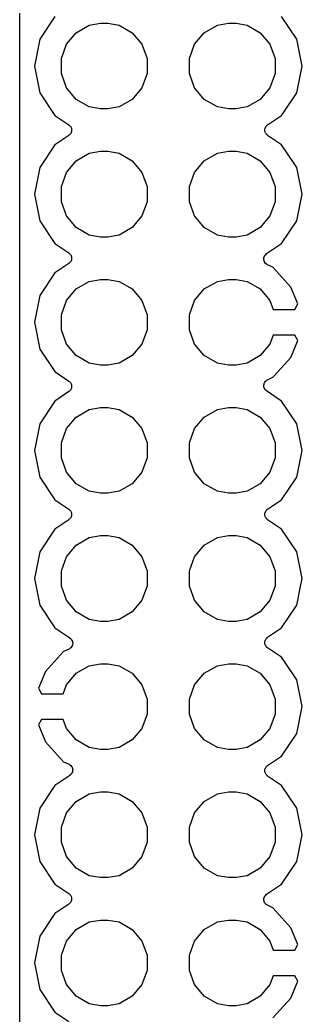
# Model space of a CAD drawing. Extents: x 100.4 to 155.6, y -99.6 to -35.4.
# Drawn here: x 100.56 to 106.16, y -79.97 to -60.24 of the extents above; entities that cross this region are included whole.
import ezdxf

# ---------------------------------------------------------------- set-up
doc = ezdxf.new("R2010")
doc.units = 0
doc.header["$MEASUREMENT"] = 0
doc.layers.add('BLACK', color=7, linetype='CONTINUOUS')

msp = doc.modelspace()

# ---------------------------------------------------------------- linework, layer by layer
at = {"layer": 'BLACK', "linetype": 'CONTINUOUS'}
for p, q in [((100.558, -94.0329), (100.558, -40.9671)), ((101.251, -60.1709), (100.951, -60.6201)), ((106.049, -60.6201), (105.749, -60.1709)), ((101.675, -60.4888), (101.935, -60.3389)), ((101.935, -60.3389), (102.156, -60.3)), ((102.156, -60.3), (102.304, -60.3)), ((102.304, -60.3), (102.525, -60.3389)), ((102.525, -60.3389), (102.785, -60.4888)), ((104.215, -60.4888), (104.475, -60.3389)), ((104.475, -60.3389), (104.696, -60.3)), ((104.696, -60.3), (104.844, -60.3)), ((104.844, -60.3), (105.065, -60.3389)), ((105.065, -60.3389), (105.325, -60.4888)), ((101.483, -60.7184), (101.675, -60.4888)), ((102.785, -60.4888), (102.977, -60.7184)), ((104.023, -60.7184), (104.215, -60.4888)), ((105.325, -60.4888), (105.517, -60.7184)), ((100.951, -60.6201), (100.845, -61.15)), ((101.38, -61.0001), (101.483, -60.7184)), ((102.977, -60.7184), (103.08, -61.0001)), ((103.92, -61.0001), (104.023, -60.7184)), ((105.517, -60.7184), (105.62, -61.0001)), ((106.155, -61.15), (106.049, -60.6201)), ((100.845, -61.15), (100.951, -61.6799)), ((101.38, -61.2999), (101.38, -61.0001)), ((103.08, -61.0001), (103.08, -61.2999)), ((103.92, -61.2999), (103.92, -61.0001)), ((105.62, -61.0001), (105.62, -61.2999)), ((106.049, -61.6799), (106.155, -61.15)), ((101.483, -61.5816), (101.38, -61.2999)), ((103.08, -61.2999), (102.977, -61.5816)), ((104.023, -61.5816), (103.92, -61.2999)), ((105.62, -61.2999), (105.517, -61.5816)), ((100.951, -61.6799), (101.251, -62.1291)), ((101.675, -61.8112), (101.483, -61.5816)), ((102.977, -61.5816), (102.785, -61.8112)), ((104.215, -61.8112), (104.023, -61.5816)), ((105.517, -61.5816), (105.325, -61.8112)), ((105.805, -62.045), (106.049, -61.6799)), ((101.935, -61.9611), (101.675, -61.8112)), ((102.785, -61.8112), (102.525, -61.9611)), ((104.475, -61.9611), (104.215, -61.8112)), ((105.325, -61.8112), (105.065, -61.9611)), ((101.251, -62.1291), (101.528, -62.3144)), ((102.156, -62), (101.935, -61.9611)), ((102.304, -62), (102.156, -62)), ((102.525, -61.9611), (102.304, -62)), ((104.696, -62), (104.475, -61.9611)), ((104.844, -62), (104.696, -62)), ((105.065, -61.9611), (104.844, -62)), ((105.472, -62.3144), (105.749, -62.1291)), ((105.749, -62.1291), (105.805, -62.045)), ((105.805, -62.045), (105.805, -62.045)), ((101.528, -62.3144), (101.538, -62.324)), ((101.538, -62.324), (101.55, -62.3322)), ((101.55, -62.3322), (101.554, -62.3391)), ((101.554, -62.3391), (101.56, -62.3449)), ((101.56, -62.3449), (101.566, -62.3573)), ((105.434, -62.3573), (105.44, -62.3449)), ((105.44, -62.3449), (105.446, -62.3391)), ((105.446, -62.3391), (105.45, -62.3322)), ((105.45, -62.3322), (105.462, -62.324)), ((105.462, -62.324), (105.472, -62.3144)), ((101.528, -62.5256), (101.251, -62.7109)), ((101.538, -62.516), (101.528, -62.5256)), ((101.55, -62.5078), (101.538, -62.516)), ((101.554, -62.5009), (101.55, -62.5078)), ((101.56, -62.4951), (101.554, -62.5009)), ((101.566, -62.4827), (101.56, -62.4951)), ((101.566, -62.3573), (101.574, -62.3689)), ((101.574, -62.4711), (101.566, -62.4827)), ((101.574, -62.3689), (101.576, -62.377)), ((101.576, -62.463), (101.574, -62.4711)), ((101.576, -62.377), (101.58, -62.3845)), ((101.58, -62.4555), (101.576, -62.463)), ((101.58, -62.3845), (101.581, -62.3982)), ((101.581, -62.4418), (101.58, -62.4555)), ((101.581, -62.3982), (101.584, -62.4117)), ((101.584, -62.4283), (101.581, -62.4418)), ((101.584, -62.4117), (101.584, -62.42)), ((101.584, -62.42), (101.584, -62.4283)), ((105.416, -62.4117), (105.419, -62.3982)), ((105.416, -62.42), (105.416, -62.4117)), ((105.416, -62.4283), (105.416, -62.42)), ((105.419, -62.4418), (105.416, -62.4283)), ((105.419, -62.3982), (105.42, -62.3845)), ((105.42, -62.4555), (105.419, -62.4418)), ((105.42, -62.3845), (105.424, -62.377)), ((105.424, -62.463), (105.42, -62.4555)), ((105.424, -62.377), (105.426, -62.3689)), ((105.426, -62.4711), (105.424, -62.463)), ((105.426, -62.3689), (105.434, -62.3573)), ((105.434, -62.4827), (105.426, -62.4711)), ((105.44, -62.4951), (105.434, -62.4827)), ((105.446, -62.5009), (105.44, -62.4951)), ((105.45, -62.5078), (105.446, -62.5009)), ((105.462, -62.516), (105.45, -62.5078)), ((105.472, -62.5256), (105.462, -62.516)), ((105.749, -62.7109), (105.472, -62.5256)), ((101.251, -62.7109), (100.951, -63.1601)), ((105.984, -63.062), (105.749, -62.7109)), ((101.675, -63.0288), (101.935, -62.8789)), ((101.935, -62.8789), (102.156, -62.84)), ((102.156, -62.84), (102.304, -62.84)), ((102.304, -62.84), (102.525, -62.8789)), ((102.525, -62.8789), (102.785, -63.0288)), ((104.215, -63.0288), (104.475, -62.8789)), ((104.475, -62.8789), (104.696, -62.84)), ((104.696, -62.84), (104.844, -62.84)), ((104.844, -62.84), (105.065, -62.8789)), ((105.065, -62.8789), (105.325, -63.0288)), ((101.483, -63.2584), (101.675, -63.0288)), ((102.785, -63.0288), (102.977, -63.2584)), ((104.023, -63.2584), (104.215, -63.0288)), ((105.325, -63.0288), (105.517, -63.2584)), ((106.049, -63.1601), (105.984, -63.062)), ((105.984, -63.062), (105.984, -63.062)), ((100.951, -63.1601), (100.845, -63.69)), ((101.38, -63.5401), (101.483, -63.2584)), ((102.977, -63.2584), (103.08, -63.5401)), ((103.92, -63.5401), (104.023, -63.2584)), ((105.517, -63.2584), (105.62, -63.5401)), ((106.155, -63.69), (106.049, -63.1601)), ((100.845, -63.69), (100.951, -64.2199)), ((101.38, -63.8399), (101.38, -63.5401)), ((103.08, -63.5401), (103.08, -63.8399)), ((103.92, -63.8399), (103.92, -63.5401)), ((105.62, -63.5401), (105.62, -63.8399)), ((106.049, -64.2199), (106.155, -63.69)), ((101.483, -64.1216), (101.38, -63.8399)), ((103.08, -63.8399), (102.977, -64.1216)), ((104.023, -64.1216), (103.92, -63.8399)), ((105.62, -63.8399), (105.517, -64.1216)), ((100.951, -64.2199), (101.251, -64.6691)), ((101.675, -64.3512), (101.483, -64.1216)), ((102.977, -64.1216), (102.785, -64.3512)), ((104.215, -64.3512), (104.023, -64.1216)), ((105.517, -64.1216), (105.325, -64.3512)), ((105.749, -64.6691), (106.049, -64.2199)), ((101.935, -64.5011), (101.675, -64.3512)), ((102.156, -64.54), (101.935, -64.5011)), ((102.525, -64.5011), (102.304, -64.54)), ((102.785, -64.3512), (102.525, -64.5011)), ((104.475, -64.5011), (104.215, -64.3512)), ((104.696, -64.54), (104.475, -64.5011)), ((105.065, -64.5011), (104.844, -64.54)), ((105.325, -64.3512), (105.065, -64.5011)), ((101.251, -64.6691), (101.528, -64.8544)), ((102.304, -64.54), (102.156, -64.54)), ((104.844, -64.54), (104.696, -64.54)), ((105.451, -64.8682), (105.749, -64.6691)), ((101.528, -64.8544), (101.538, -64.864)), ((101.538, -64.864), (101.55, -64.8722)), ((101.55, -64.8722), (101.554, -64.8791)), ((101.554, -64.8791), (101.56, -64.8849)), ((101.56, -64.8849), (101.566, -64.8973)), ((101.566, -64.8973), (101.574, -64.9089)), ((101.574, -64.9089), (101.576, -64.917)), ((105.409, -64.9196), (105.418, -64.9007)), ((105.418, -64.9007), (105.419, -64.8998)), ((105.419, -64.8987), (105.434, -64.8843)), ((105.419, -64.8998), (105.419, -64.8987)), ((105.434, -64.8843), (105.449, -64.8696)), ((105.449, -64.8696), (105.45, -64.8691)), ((105.45, -64.8691), (105.451, -64.8682)), ((101.528, -65.0656), (101.251, -65.2509)), ((101.538, -65.056), (101.528, -65.0656)), ((101.55, -65.0478), (101.538, -65.056)), ((101.554, -65.0409), (101.55, -65.0478)), ((101.56, -65.0351), (101.554, -65.0409)), ((101.566, -65.0227), (101.56, -65.0351)), ((101.574, -65.0111), (101.566, -65.0227)), ((101.576, -65.003), (101.574, -65.0111)), ((101.576, -64.917), (101.58, -64.9245)), ((101.58, -64.9955), (101.576, -65.003)), ((101.58, -64.9245), (101.581, -64.9382)), ((101.581, -64.9818), (101.58, -64.9955)), ((101.581, -64.9382), (101.584, -64.9517)), ((101.584, -64.9683), (101.581, -64.9818)), ((101.584, -64.9517), (101.584, -64.96)), ((101.584, -64.96), (101.584, -64.9683)), ((105.395, -64.9821), (105.397, -64.9614)), ((105.395, -64.9833), (105.395, -64.9821)), ((105.395, -64.9846), (105.395, -64.9833)), ((105.4, -65.0047), (105.395, -64.9846)), ((105.397, -64.9614), (105.399, -64.9406)), ((105.399, -64.9395), (105.4, -64.9383)), ((105.399, -64.9406), (105.399, -64.9395)), ((105.4, -64.9383), (105.409, -64.9196)), ((105.405, -65.025), (105.4, -65.0047)), ((105.406, -65.026), (105.405, -65.025)), ((105.406, -65.0272), (105.406, -65.026)), ((105.418, -65.0443), (105.406, -65.0272)), ((105.43, -65.0617), (105.418, -65.0443)), ((105.431, -65.0624), (105.43, -65.0617)), ((105.431, -65.0634), (105.431, -65.0624)), ((105.449, -65.0754), (105.431, -65.0634)), ((105.465, -65.0877), (105.449, -65.0754)), ((105.467, -65.0881), (105.465, -65.0877)), ((105.468, -65.0888), (105.467, -65.0881)), ((105.575, -65.139), (105.468, -65.0888)), ((101.251, -65.2509), (100.951, -65.7001)), ((105.933, -65.5322), (105.575, -65.139)), ((101.675, -65.5688), (101.935, -65.4189)), ((101.935, -65.4189), (102.156, -65.38)), ((102.156, -65.38), (102.304, -65.38)), ((102.304, -65.38), (102.525, -65.4189)), ((102.525, -65.4189), (102.785, -65.5688)), ((104.215, -65.5688), (104.475, -65.4189)), ((104.475, -65.4189), (104.696, -65.38)), ((104.696, -65.38), (104.844, -65.38)), ((104.844, -65.38), (105.065, -65.4189)), ((105.065, -65.4189), (105.325, -65.5688)), ((101.483, -65.7984), (101.675, -65.5688)), ((102.785, -65.5688), (102.977, -65.7984)), ((104.023, -65.7984), (104.215, -65.5688)), ((105.325, -65.5688), (105.517, -65.7984)), ((106.071, -65.8666), (105.933, -65.5322)), ((100.951, -65.7001), (100.845, -66.23)), ((101.38, -66.0801), (101.483, -65.7984)), ((102.977, -65.7984), (103.08, -66.0801)), ((103.92, -66.0801), (104.023, -65.7984)), ((105.517, -65.7984), (105.582, -65.976)), ((106.014, -65.976), (106.071, -65.8666)), ((101.38, -66.3799), (101.38, -66.0801)), ((103.08, -66.0801), (103.08, -66.3799)), ((103.92, -66.3799), (103.92, -66.0801)), ((105.582, -65.976), (106.014, -65.976)), ((100.845, -66.23), (100.951, -66.7599)), ((101.483, -66.6616), (101.38, -66.3799)), ((103.08, -66.3799), (102.977, -66.6616)), ((104.023, -66.6616), (103.92, -66.3799)), ((105.582, -66.484), (105.517, -66.6616)), ((106.014, -66.484), (105.582, -66.484)), ((106.071, -66.5934), (106.014, -66.484)), ((101.675, -66.8912), (101.483, -66.6616)), ((102.977, -66.6616), (102.785, -66.8912)), ((104.215, -66.8912), (104.023, -66.6616)), ((105.517, -66.6616), (105.325, -66.8912)), ((105.933, -66.9278), (106.071, -66.5934)), ((100.951, -66.7599), (101.251, -67.2091)), ((101.935, -67.0411), (101.675, -66.8912)), ((102.156, -67.08), (101.935, -67.0411)), ((102.304, -67.08), (102.156, -67.08)), ((102.525, -67.0411), (102.304, -67.08)), ((102.785, -66.8912), (102.525, -67.0411)), ((104.475, -67.0411), (104.215, -66.8912)), ((104.696, -67.08), (104.475, -67.0411)), ((104.844, -67.08), (104.696, -67.08)), ((105.065, -67.0411), (104.844, -67.08)), ((105.325, -66.8912), (105.065, -67.0411)), ((105.599, -67.2946), (105.933, -66.9278)), ((101.251, -67.2091), (101.528, -67.3944)), ((101.528, -67.3944), (101.538, -67.404)), ((101.538, -67.404), (101.55, -67.4122)), ((101.55, -67.4122), (101.554, -67.4191)), ((101.554, -67.4191), (101.56, -67.4249)), ((101.56, -67.4249), (101.566, -67.4373)), ((101.566, -67.4373), (101.574, -67.4489)), ((101.574, -67.4489), (101.576, -67.457)), ((101.576, -67.457), (101.58, -67.4645)), ((101.58, -67.4645), (101.581, -67.4782)), ((105.395, -67.4754), (105.4, -67.4553)), ((105.4, -67.4553), (105.405, -67.435)), ((105.405, -67.435), (105.406, -67.434)), ((105.406, -67.4328), (105.418, -67.4157)), ((105.406, -67.434), (105.406, -67.4328)), ((105.418, -67.4157), (105.43, -67.3983)), ((105.43, -67.3983), (105.431, -67.3976)), ((105.431, -67.3966), (105.449, -67.3846)), ((105.431, -67.3976), (105.431, -67.3966)), ((105.449, -67.3846), (105.465, -67.3723)), ((105.465, -67.3723), (105.467, -67.3719)), ((105.467, -67.3719), (105.468, -67.3712)), ((105.468, -67.3712), (105.575, -67.321)), ((105.575, -67.321), (105.599, -67.2946)), ((105.599, -67.2946), (105.599, -67.2946)), ((101.528, -67.6056), (101.251, -67.7909)), ((101.538, -67.596), (101.528, -67.6056)), ((101.55, -67.5878), (101.538, -67.596)), ((101.554, -67.5809), (101.55, -67.5878)), ((101.56, -67.5751), (101.554, -67.5809)), ((101.566, -67.5627), (101.56, -67.5751)), ((101.574, -67.5511), (101.566, -67.5627)), ((101.576, -67.543), (101.574, -67.5511)), ((101.58, -67.5355), (101.576, -67.543)), ((101.581, -67.5218), (101.58, -67.5355)), ((101.581, -67.4782), (101.584, -67.4917)), ((101.584, -67.5083), (101.581, -67.5218)), ((101.584, -67.4917), (101.584, -67.5)), ((101.584, -67.5), (101.584, -67.5083)), ((105.395, -67.4767), (105.395, -67.4754)), ((105.395, -67.4779), (105.395, -67.4767)), ((105.397, -67.4986), (105.395, -67.4779)), ((105.399, -67.5194), (105.397, -67.4986)), ((105.399, -67.5205), (105.399, -67.5194)), ((105.4, -67.5217), (105.399, -67.5205)), ((105.409, -67.5404), (105.4, -67.5217)), ((105.418, -67.5593), (105.409, -67.5404)), ((105.419, -67.5602), (105.418, -67.5593)), ((105.419, -67.5613), (105.419, -67.5602)), ((105.434, -67.5757), (105.419, -67.5613)), ((105.449, -67.5904), (105.434, -67.5757)), ((105.45, -67.5909), (105.449, -67.5904)), ((105.451, -67.5918), (105.45, -67.5909)), ((105.749, -67.7909), (105.451, -67.5918)), ((101.251, -67.7909), (100.951, -68.2401)), ((106.049, -68.2401), (105.749, -67.7909)), ((101.675, -68.1088), (101.935, -67.9589)), ((101.935, -67.9589), (102.156, -67.92)), ((102.156, -67.92), (102.304, -67.92)), ((102.304, -67.92), (102.525, -67.9589)), ((102.525, -67.9589), (102.785, -68.1088)), ((104.215, -68.1088), (104.475, -67.9589)), ((104.475, -67.9589), (104.696, -67.92)), ((104.696, -67.92), (104.844, -67.92)), ((104.844, -67.92), (105.065, -67.9589)), ((105.065, -67.9589), (105.325, -68.1088)), ((100.951, -68.2401), (100.845, -68.77)), ((101.483, -68.3384), (101.675, -68.1088)), ((102.785, -68.1088), (102.977, -68.3384)), ((104.023, -68.3384), (104.215, -68.1088)), ((105.325, -68.1088), (105.517, -68.3384)), ((106.155, -68.77), (106.049, -68.2401)), ((101.38, -68.6201), (101.483, -68.3384)), ((102.977, -68.3384), (103.08, -68.6201)), ((103.92, -68.6201), (104.023, -68.3384)), ((105.517, -68.3384), (105.62, -68.6201)), ((101.38, -68.9199), (101.38, -68.6201)), ((103.08, -68.6201), (103.08, -68.9199)), ((103.92, -68.9199), (103.92, -68.6201)), ((105.62, -68.6201), (105.62, -68.9199)), ((100.845, -68.77), (100.951, -69.2999)), ((106.049, -69.2999), (106.155, -68.77)), ((101.483, -69.2016), (101.38, -68.9199)), ((103.08, -68.9199), (102.977, -69.2016)), ((104.023, -69.2016), (103.92, -68.9199)), ((105.62, -68.9199), (105.517, -69.2016)), ((101.675, -69.4312), (101.483, -69.2016)), ((102.977, -69.2016), (102.785, -69.4312)), ((104.215, -69.4312), (104.023, -69.2016)), ((105.517, -69.2016), (105.325, -69.4312)), ((100.951, -69.2999), (101.251, -69.7491)), ((101.935, -69.5811), (101.675, -69.4312)), ((102.785, -69.4312), (102.525, -69.5811)), ((104.475, -69.5811), (104.215, -69.4312)), ((105.325, -69.4312), (105.065, -69.5811)), ((105.749, -69.7491), (106.049, -69.2999)), ((102.156, -69.62), (101.935, -69.5811)), ((102.304, -69.62), (102.156, -69.62)), ((102.525, -69.5811), (102.304, -69.62)), ((104.696, -69.62), (104.475, -69.5811)), ((104.844, -69.62), (104.696, -69.62)), ((105.065, -69.5811), (104.844, -69.62)), ((101.251, -69.7491), (101.528, -69.9344)), ((105.472, -69.9344), (105.749, -69.7491)), ((101.528, -69.9344), (101.538, -69.944)), ((101.538, -69.944), (101.55, -69.9522)), ((101.55, -69.9522), (101.554, -69.9591)), ((101.554, -69.9591), (101.56, -69.9649)), ((101.56, -69.9649), (101.566, -69.9773)), ((101.566, -69.9773), (101.574, -69.9889)), ((101.574, -69.9889), (101.576, -69.997)), ((101.576, -69.997), (101.58, -70.0045)), ((101.58, -70.0045), (101.581, -70.0182)), ((101.581, -70.0182), (101.584, -70.0317)), ((101.584, -70.0317), (101.584, -70.04)), ((101.584, -70.04), (101.584, -70.0483)), ((105.416, -70.0317), (105.419, -70.0182)), ((105.416, -70.04), (105.416, -70.0317)), ((105.416, -70.0483), (105.416, -70.04)), ((105.419, -70.0182), (105.42, -70.0045)), ((105.42, -70.0045), (105.424, -69.997)), ((105.424, -69.997), (105.426, -69.9889)), ((105.426, -69.9889), (105.434, -69.9773)), ((105.434, -69.9773), (105.44, -69.9649)), ((105.44, -69.9649), (105.446, -69.9591)), ((105.446, -69.9591), (105.45, -69.9522)), ((105.45, -69.9522), (105.462, -69.944)), ((105.462, -69.944), (105.472, -69.9344)), ((101.528, -70.1456), (101.251, -70.3309)), ((101.538, -70.136), (101.528, -70.1456)), ((101.55, -70.1278), (101.538, -70.136)), ((101.554, -70.1209), (101.55, -70.1278)), ((101.56, -70.1151), (101.554, -70.1209)), ((101.566, -70.1027), (101.56, -70.1151)), ((101.574, -70.0911), (101.566, -70.1027)), ((101.576, -70.083), (101.574, -70.0911)), ((101.58, -70.0755), (101.576, -70.083)), ((101.581, -70.0618), (101.58, -70.0755)), ((101.584, -70.0483), (101.581, -70.0618)), ((105.419, -70.0618), (105.416, -70.0483)), ((105.42, -70.0755), (105.419, -70.0618)), ((105.424, -70.083), (105.42, -70.0755)), ((105.426, -70.0911), (105.424, -70.083)), ((105.434, -70.1027), (105.426, -70.0911)), ((105.44, -70.1151), (105.434, -70.1027)), ((105.446, -70.1209), (105.44, -70.1151)), ((105.45, -70.1278), (105.446, -70.1209)), ((105.462, -70.136), (105.45, -70.1278)), ((105.472, -70.1456), (105.462, -70.136)), ((105.749, -70.3309), (105.472, -70.1456)), ((101.251, -70.3309), (100.951, -70.7801)), ((106.049, -70.7801), (105.749, -70.3309)), ((101.675, -70.6488), (101.935, -70.4989)), ((101.935, -70.4989), (102.156, -70.46)), ((102.156, -70.46), (102.304, -70.46)), ((102.304, -70.46), (102.525, -70.4989)), ((102.525, -70.4989), (102.785, -70.6488)), ((104.215, -70.6488), (104.475, -70.4989)), ((104.475, -70.4989), (104.696, -70.46)), ((104.696, -70.46), (104.844, -70.46)), ((104.844, -70.46), (105.065, -70.4989)), ((105.065, -70.4989), (105.325, -70.6488)), ((100.951, -70.7801), (100.845, -71.31)), ((101.483, -70.8784), (101.675, -70.6488)), ((102.785, -70.6488), (102.977, -70.8784)), ((104.023, -70.8784), (104.215, -70.6488)), ((105.325, -70.6488), (105.517, -70.8784)), ((106.155, -71.31), (106.049, -70.7801)), ((101.38, -71.1601), (101.483, -70.8784)), ((102.977, -70.8784), (103.08, -71.1601)), ((103.92, -71.1601), (104.023, -70.8784)), ((105.517, -70.8784), (105.62, -71.1601)), ((101.38, -71.4599), (101.38, -71.1601)), ((103.08, -71.1601), (103.08, -71.4599)), ((103.92, -71.4599), (103.92, -71.1601)), ((105.62, -71.1601), (105.62, -71.4599)), ((100.845, -71.31), (100.951, -71.8399)), ((106.123, -71.4667), (106.155, -71.31)), ((101.483, -71.7416), (101.38, -71.4599)), ((103.08, -71.4599), (102.977, -71.7416)), ((104.023, -71.7416), (103.92, -71.4599)), ((105.62, -71.4599), (105.517, -71.7416)), ((106.049, -71.8399), (106.123, -71.4667)), ((106.123, -71.4667), (106.123, -71.4667)), ((101.675, -71.9712), (101.483, -71.7416)), ((102.977, -71.7416), (102.785, -71.9712)), ((104.215, -71.9712), (104.023, -71.7416)), ((105.517, -71.7416), (105.325, -71.9712)), ((100.951, -71.8399), (101.251, -72.2891)), ((101.935, -72.1211), (101.675, -71.9712)), ((102.785, -71.9712), (102.525, -72.1211)), ((104.475, -72.1211), (104.215, -71.9712)), ((105.325, -71.9712), (105.065, -72.1211)), ((105.749, -72.2891), (106.049, -71.8399)), ((102.156, -72.16), (101.935, -72.1211)), ((102.304, -72.16), (102.156, -72.16)), ((102.525, -72.1211), (102.304, -72.16)), ((104.696, -72.16), (104.475, -72.1211)), ((104.844, -72.16), (104.696, -72.16)), ((105.065, -72.1211), (104.844, -72.16)), ((101.251, -72.2891), (101.549, -72.4882)), ((105.472, -72.4744), (105.749, -72.2891)), ((101.549, -72.4882), (101.55, -72.4891)), ((101.55, -72.4891), (101.551, -72.4896)), ((101.551, -72.4896), (101.566, -72.5043)), ((101.566, -72.5043), (101.581, -72.5187)), ((101.581, -72.5187), (101.581, -72.5198)), ((101.581, -72.5198), (101.582, -72.5207)), ((101.582, -72.5207), (101.591, -72.5396)), ((101.591, -72.5396), (101.6, -72.5583)), ((101.6, -72.5583), (101.601, -72.5595)), ((101.605, -72.6046), (101.6, -72.6247)), ((101.601, -72.5595), (101.601, -72.5606)), ((101.601, -72.5606), (101.603, -72.5814)), ((101.603, -72.5814), (101.605, -72.6021)), ((101.605, -72.6021), (101.605, -72.6033)), ((101.605, -72.6033), (101.605, -72.6046)), ((105.416, -72.5717), (105.419, -72.5582)), ((105.416, -72.58), (105.416, -72.5717)), ((105.416, -72.5883), (105.416, -72.58)), ((105.419, -72.6018), (105.416, -72.5883)), ((105.419, -72.5582), (105.42, -72.5445)), ((105.42, -72.6155), (105.419, -72.6018)), ((105.42, -72.5445), (105.424, -72.537)), ((105.424, -72.537), (105.426, -72.5289)), ((105.426, -72.5289), (105.434, -72.5173)), ((105.434, -72.5173), (105.44, -72.5049)), ((105.44, -72.5049), (105.446, -72.4991)), ((105.446, -72.4991), (105.45, -72.4922)), ((105.45, -72.4922), (105.462, -72.484)), ((105.462, -72.484), (105.472, -72.4744)), ((101.425, -72.759), (101.067, -73.1522)), ((101.532, -72.7088), (101.425, -72.759)), ((101.533, -72.7081), (101.532, -72.7088)), ((101.535, -72.7077), (101.533, -72.7081)), ((101.551, -72.6954), (101.535, -72.7077)), ((101.569, -72.6834), (101.551, -72.6954)), ((101.57, -72.6817), (101.569, -72.6824)), ((101.569, -72.6824), (101.569, -72.6834)), ((101.582, -72.6643), (101.57, -72.6817)), ((101.594, -72.6472), (101.582, -72.6643)), ((101.595, -72.645), (101.594, -72.646)), ((101.594, -72.646), (101.594, -72.6472)), ((101.6, -72.6247), (101.595, -72.645)), ((105.424, -72.623), (105.42, -72.6155)), ((105.426, -72.6311), (105.424, -72.623)), ((105.434, -72.6427), (105.426, -72.6311)), ((105.44, -72.6551), (105.434, -72.6427)), ((105.446, -72.6609), (105.44, -72.6551)), ((105.45, -72.6678), (105.446, -72.6609)), ((105.462, -72.676), (105.45, -72.6678)), ((105.472, -72.6856), (105.462, -72.676)), ((105.749, -72.8709), (105.472, -72.6856)), ((105.805, -72.955), (105.749, -72.8709)), ((106.049, -73.3201), (105.805, -72.955)), ((105.805, -72.955), (105.805, -72.955)), ((101.067, -73.1522), (100.929, -73.4866)), ((101.483, -73.4184), (101.675, -73.1888)), ((101.675, -73.1888), (101.935, -73.0389)), ((101.935, -73.0389), (102.156, -73)), ((102.156, -73), (102.304, -73)), ((102.304, -73), (102.525, -73.0389)), ((102.525, -73.0389), (102.785, -73.1888)), ((102.785, -73.1888), (102.977, -73.4184)), ((104.023, -73.4184), (104.215, -73.1888)), ((104.215, -73.1888), (104.475, -73.0389)), ((104.475, -73.0389), (104.696, -73)), ((104.696, -73), (104.844, -73)), ((104.844, -73), (105.065, -73.0389)), ((105.065, -73.0389), (105.325, -73.1888)), ((105.325, -73.1888), (105.517, -73.4184)), ((106.155, -73.85), (106.049, -73.3201)), ((100.929, -73.4866), (100.986, -73.596)), ((101.418, -73.596), (101.483, -73.4184)), ((102.977, -73.4184), (103.08, -73.7001)), ((103.92, -73.7001), (104.023, -73.4184)), ((105.517, -73.4184), (105.62, -73.7001)), ((100.986, -73.596), (101.418, -73.596)), ((103.08, -73.7001), (103.08, -73.9999)), ((103.92, -73.9999), (103.92, -73.7001)), ((105.62, -73.7001), (105.62, -73.9999)), ((106.049, -74.3799), (106.155, -73.85)), ((100.986, -74.104), (100.929, -74.2134)), ((101.418, -74.104), (100.986, -74.104)), ((101.483, -74.2816), (101.418, -74.104)), ((103.08, -73.9999), (102.977, -74.2816)), ((104.023, -74.2816), (103.92, -73.9999)), ((105.62, -73.9999), (105.517, -74.2816)), ((100.929, -74.2134), (101.067, -74.5478)), ((101.675, -74.5112), (101.483, -74.2816)), ((102.977, -74.2816), (102.785, -74.5112)), ((104.215, -74.5112), (104.023, -74.2816)), ((105.517, -74.2816), (105.325, -74.5112)), ((105.749, -74.8291), (106.049, -74.3799)), ((101.067, -74.5478), (101.425, -74.941)), ((101.935, -74.6611), (101.675, -74.5112)), ((102.785, -74.5112), (102.525, -74.6611)), ((104.475, -74.6611), (104.215, -74.5112)), ((105.325, -74.5112), (105.065, -74.6611)), ((102.156, -74.7), (101.935, -74.6611)), ((102.304, -74.7), (102.156, -74.7)), ((102.525, -74.6611), (102.304, -74.7)), ((104.696, -74.7), (104.475, -74.6611)), ((104.844, -74.7), (104.696, -74.7)), ((105.065, -74.6611), (104.844, -74.7)), ((101.425, -74.941), (101.532, -74.9912)), ((105.472, -75.0144), (105.749, -74.8291)), ((101.532, -74.9912), (101.533, -74.9919)), ((101.533, -74.9919), (101.535, -74.9923)), ((101.535, -74.9923), (101.551, -75.0046)), ((101.551, -75.0046), (101.569, -75.0166)), ((101.569, -75.0166), (101.569, -75.0176)), ((101.569, -75.0176), (101.57, -75.0183)), ((101.57, -75.0183), (101.582, -75.0357)), ((101.582, -75.0357), (101.594, -75.0528)), ((101.591, -75.1604), (101.582, -75.1793)), ((101.6, -75.1417), (101.591, -75.1604)), ((101.594, -75.0528), (101.594, -75.054)), ((101.594, -75.054), (101.595, -75.055)), ((101.595, -75.055), (101.6, -75.0753)), ((101.6, -75.0753), (101.605, -75.0954)), ((101.601, -75.1405), (101.6, -75.1417)), ((101.603, -75.1186), (101.601, -75.1394)), ((101.601, -75.1394), (101.601, -75.1405)), ((101.605, -75.0979), (101.603, -75.1186)), ((101.605, -75.0954), (101.605, -75.0967)), ((101.605, -75.0967), (101.605, -75.0979)), ((105.416, -75.1117), (105.419, -75.0982)), ((105.416, -75.12), (105.416, -75.1117)), ((105.416, -75.1283), (105.416, -75.12)), ((105.419, -75.1418), (105.416, -75.1283)), ((105.419, -75.0982), (105.42, -75.0845)), ((105.42, -75.1555), (105.419, -75.1418)), ((105.42, -75.0845), (105.424, -75.077)), ((105.424, -75.163), (105.42, -75.1555)), ((105.424, -75.077), (105.426, -75.0689)), ((105.426, -75.1711), (105.424, -75.163)), ((105.426, -75.0689), (105.434, -75.0573)), ((105.434, -75.0573), (105.44, -75.0449)), ((105.44, -75.0449), (105.446, -75.0391)), ((105.446, -75.0391), (105.45, -75.0322)), ((105.45, -75.0322), (105.462, -75.024)), ((105.462, -75.024), (105.472, -75.0144)), ((101.549, -75.2118), (101.251, -75.4109)), ((101.55, -75.2109), (101.549, -75.2118)), ((101.551, -75.2104), (101.55, -75.2109)), ((101.566, -75.1957), (101.551, -75.2104)), ((101.581, -75.1813), (101.566, -75.1957)), ((101.582, -75.1793), (101.581, -75.1802)), ((101.581, -75.1802), (101.581, -75.1813)), ((105.434, -75.1827), (105.426, -75.1711)), ((105.44, -75.1951), (105.434, -75.1827)), ((105.446, -75.2009), (105.44, -75.1951)), ((105.45, -75.2078), (105.446, -75.2009)), ((105.462, -75.216), (105.45, -75.2078)), ((105.472, -75.2256), (105.462, -75.216)), ((105.749, -75.4109), (105.472, -75.2256)), ((101.251, -75.4109), (100.951, -75.8601)), ((101.935, -75.5789), (102.156, -75.54)), ((102.156, -75.54), (102.304, -75.54)), ((102.304, -75.54), (102.525, -75.5789)), ((104.475, -75.5789), (104.696, -75.54)), ((104.696, -75.54), (104.844, -75.54)), ((104.844, -75.54), (105.065, -75.5789)), ((106.049, -75.8601), (105.749, -75.4109)), ((101.483, -75.9584), (101.675, -75.7288)), ((101.675, -75.7288), (101.935, -75.5789)), ((102.525, -75.5789), (102.785, -75.7288)), ((102.785, -75.7288), (102.977, -75.9584)), ((104.023, -75.9584), (104.215, -75.7288)), ((104.215, -75.7288), (104.475, -75.5789)), ((105.065, -75.5789), (105.325, -75.7288)), ((105.325, -75.7288), (105.517, -75.9584)), ((100.951, -75.8601), (100.845, -76.39)), ((101.38, -76.2401), (101.483, -75.9584)), ((102.977, -75.9584), (103.08, -76.2401)), ((103.92, -76.2401), (104.023, -75.9584)), ((105.517, -75.9584), (105.62, -76.2401)), ((106.155, -76.39), (106.049, -75.8601)), ((101.38, -76.5399), (101.38, -76.2401)), ((103.08, -76.2401), (103.08, -76.5399)), ((103.92, -76.5399), (103.92, -76.2401)), ((105.62, -76.2401), (105.62, -76.5399)), ((100.845, -76.39), (100.951, -76.9199)), ((101.483, -76.8216), (101.38, -76.5399)), ((103.08, -76.5399), (102.977, -76.8216)), ((104.023, -76.8216), (103.92, -76.5399)), ((105.62, -76.5399), (105.517, -76.8216)), ((106.049, -76.9199), (106.155, -76.39)), ((100.951, -76.9199), (101.251, -77.3691)), ((101.675, -77.0512), (101.483, -76.8216)), ((102.977, -76.8216), (102.785, -77.0512)), ((104.215, -77.0512), (104.023, -76.8216)), ((105.517, -76.8216), (105.325, -77.0512)), ((105.749, -77.3691), (106.049, -76.9199)), ((101.935, -77.2011), (101.675, -77.0512)), ((102.785, -77.0512), (102.525, -77.2011)), ((104.475, -77.2011), (104.215, -77.0512)), ((105.325, -77.0512), (105.065, -77.2011)), ((102.156, -77.24), (101.935, -77.2011)), ((102.304, -77.24), (102.156, -77.24)), ((102.525, -77.2011), (102.304, -77.24)), ((104.696, -77.24), (104.475, -77.2011)), ((104.844, -77.24), (104.696, -77.24)), ((105.065, -77.2011), (104.844, -77.24)), ((101.251, -77.3691), (101.528, -77.5544)), ((105.451, -77.5682), (105.749, -77.3691)), ((101.528, -77.5544), (101.538, -77.564)), ((101.538, -77.564), (101.55, -77.5722)), ((101.55, -77.5722), (101.554, -77.5791)), ((101.554, -77.5791), (101.56, -77.5849)), ((101.56, -77.5849), (101.566, -77.5973)), ((101.566, -77.7227), (101.56, -77.7351)), ((101.566, -77.5973), (101.574, -77.6089)), ((101.574, -77.7111), (101.566, -77.7227)), ((101.574, -77.6089), (101.576, -77.617)), ((101.576, -77.703), (101.574, -77.7111)), ((101.576, -77.617), (101.58, -77.6245)), ((101.58, -77.6955), (101.576, -77.703)), ((101.58, -77.6245), (101.581, -77.6382)), ((101.581, -77.6818), (101.58, -77.6955)), ((101.581, -77.6382), (101.584, -77.6517)), ((101.584, -77.6683), (101.581, -77.6818)), ((101.584, -77.6517), (101.584, -77.66)), ((101.584, -77.66), (101.584, -77.6683)), ((105.395, -77.6821), (105.397, -77.6614)), ((105.395, -77.6833), (105.395, -77.6821)), ((105.395, -77.6846), (105.395, -77.6833)), ((105.4, -77.7047), (105.395, -77.6846)), ((105.397, -77.6614), (105.399, -77.6406)), ((105.399, -77.6395), (105.4, -77.6383)), ((105.399, -77.6406), (105.399, -77.6395)), ((105.4, -77.6383), (105.409, -77.6196)), ((105.405, -77.725), (105.4, -77.7047)), ((105.406, -77.726), (105.405, -77.725)), ((105.406, -77.7272), (105.406, -77.726)), ((105.418, -77.7443), (105.406, -77.7272)), ((105.409, -77.6196), (105.418, -77.6007)), ((105.418, -77.6007), (105.419, -77.5998)), ((105.419, -77.5987), (105.434, -77.5843)), ((105.419, -77.5998), (105.419, -77.5987)), ((105.434, -77.5843), (105.449, -77.5696)), ((105.449, -77.5696), (105.45, -77.5691)), ((105.45, -77.5691), (105.451, -77.5682)), ((101.528, -77.7656), (101.251, -77.9509)), ((101.538, -77.756), (101.528, -77.7656)), ((101.55, -77.7478), (101.538, -77.756)), ((101.554, -77.7409), (101.55, -77.7478)), ((101.56, -77.7351), (101.554, -77.7409)), ((105.43, -77.7617), (105.418, -77.7443)), ((105.431, -77.7624), (105.43, -77.7617)), ((105.431, -77.7634), (105.431, -77.7624)), ((105.449, -77.7754), (105.431, -77.7634)), ((105.465, -77.7877), (105.449, -77.7754)), ((105.467, -77.7881), (105.465, -77.7877)), ((105.468, -77.7888), (105.467, -77.7881)), ((105.575, -77.839), (105.468, -77.7888)), ((105.933, -78.2322), (105.575, -77.839)), ((101.251, -77.9509), (100.951, -78.4001)), ((101.675, -78.2688), (101.935, -78.1189)), ((101.935, -78.1189), (102.156, -78.08)), ((102.156, -78.08), (102.304, -78.08)), ((102.304, -78.08), (102.525, -78.1189)), ((102.525, -78.1189), (102.785, -78.2688)), ((104.215, -78.2688), (104.475, -78.1189)), ((104.475, -78.1189), (104.696, -78.08)), ((104.696, -78.08), (104.844, -78.08)), ((104.844, -78.08), (105.065, -78.1189)), ((105.065, -78.1189), (105.325, -78.2688)), ((101.483, -78.4984), (101.675, -78.2688)), ((102.785, -78.2688), (102.977, -78.4984)), ((104.023, -78.4984), (104.215, -78.2688)), ((105.325, -78.2688), (105.517, -78.4984)), ((106.071, -78.5666), (105.933, -78.2322)), ((100.951, -78.4001), (100.845, -78.93)), ((101.38, -78.7801), (101.483, -78.4984)), ((102.977, -78.4984), (103.08, -78.7801)), ((103.92, -78.7801), (104.023, -78.4984)), ((105.517, -78.4984), (105.582, -78.676)), ((105.582, -78.676), (106.014, -78.676)), ((106.014, -78.676), (106.071, -78.5666)), ((101.38, -79.0799), (101.38, -78.7801)), ((103.08, -78.7801), (103.08, -79.0799)), ((103.92, -79.0799), (103.92, -78.7801)), ((100.845, -78.93), (100.951, -79.4599)), ((101.483, -79.3616), (101.38, -79.0799)), ((103.08, -79.0799), (102.977, -79.3616)), ((104.023, -79.3616), (103.92, -79.0799)), ((105.582, -79.184), (105.517, -79.3616)), ((106.014, -79.184), (105.582, -79.184)), ((105.933, -79.6278), (106.071, -79.2934)), ((106.071, -79.2934), (106.014, -79.184)), ((100.951, -79.4599), (101.251, -79.9091)), ((101.675, -79.5912), (101.483, -79.3616)), ((102.977, -79.3616), (102.785, -79.5912)), ((104.215, -79.5912), (104.023, -79.3616)), ((105.517, -79.3616), (105.325, -79.5912)), ((101.935, -79.7411), (101.675, -79.5912)), ((102.785, -79.5912), (102.525, -79.7411)), ((104.475, -79.7411), (104.215, -79.5912)), ((105.325, -79.5912), (105.065, -79.7411)), ((105.575, -80.021), (105.933, -79.6278)), ((102.156, -79.78), (101.935, -79.7411)), ((102.304, -79.78), (102.156, -79.78)), ((102.525, -79.7411), (102.304, -79.78)), ((104.696, -79.78), (104.475, -79.7411)), ((104.844, -79.78), (104.696, -79.78)), ((105.065, -79.7411), (104.844, -79.78)), ((101.251, -79.9091), (101.528, -80.0944))]:
    msp.add_line(p, q, dxfattribs=at)

doc.saveas('drawing.dxf')
